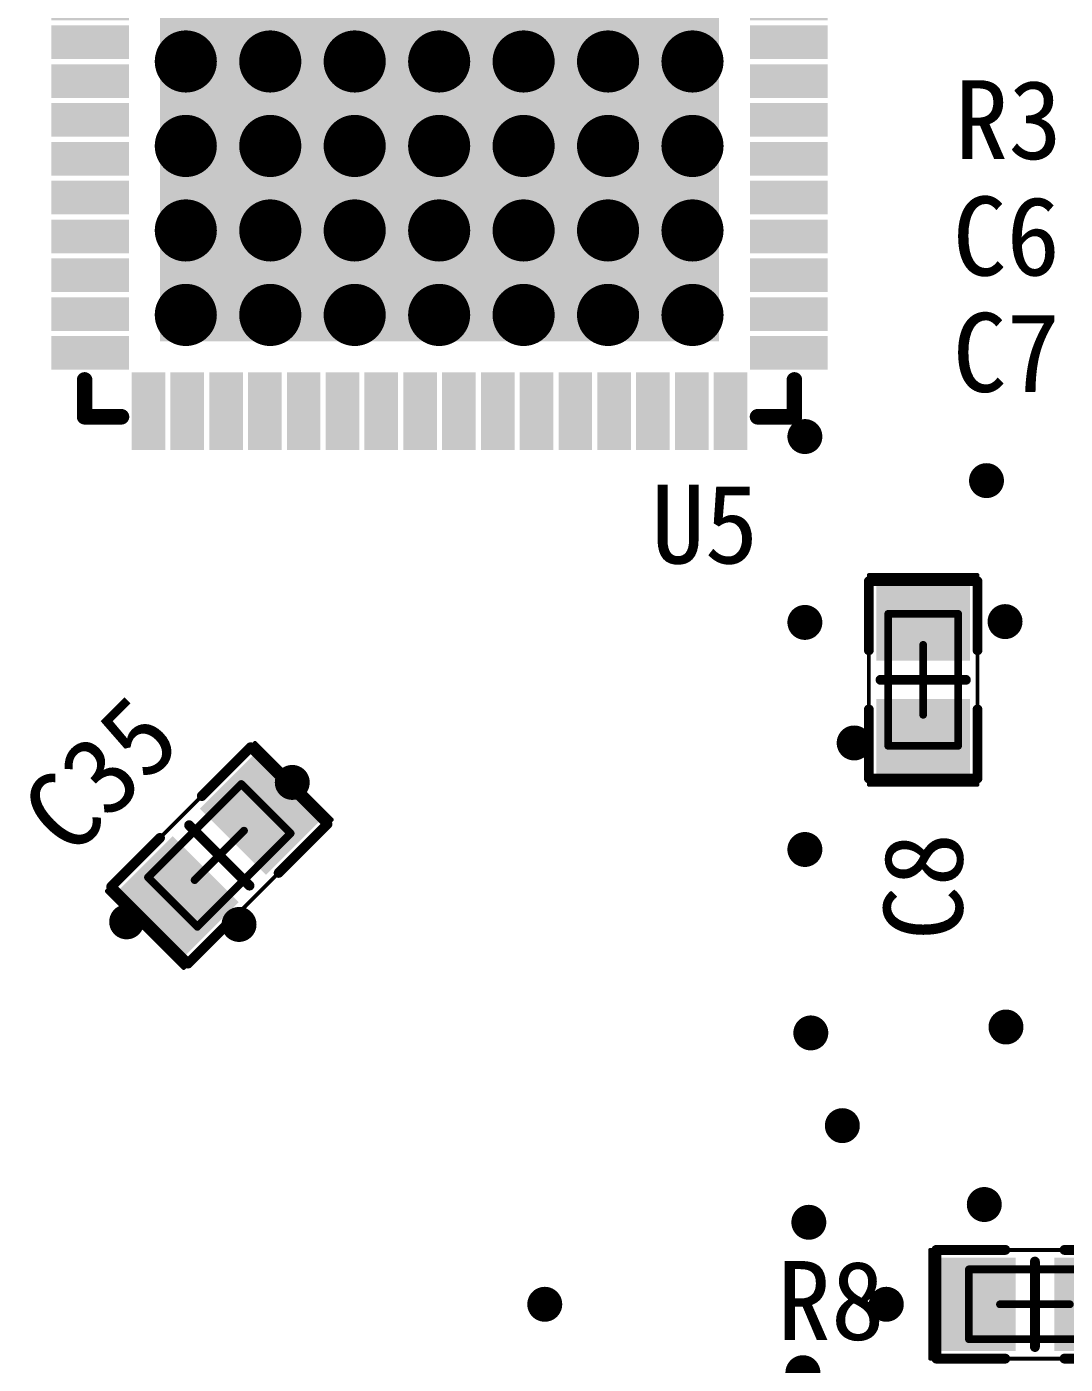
# Model space of a CAD drawing. Extents: x 75 to 173, y 40 to 188.
# Drawn here: x 118.4 to 131.78, y 54.05 to 71.28 of the extents above; entities that cross this region are included whole.
import ezdxf

# ---------------------------------------------------------------- set-up
doc = ezdxf.new("R2010")
doc.units = 0
doc.header["$MEASUREMENT"] = 0
doc.layers.get('0').update_dxf_attribs({"linetype": 'CONTINUOUS'})
for name, color, linetype in [('DRILLDRAWING', 1, 'CONTINUOUS'), ('MECHANICAL13', 56, 'CONTINUOUS'), ('MECHANICAL15', 56, 'CONTINUOUS'), ('MULTILAYER', 9, 'CONTINUOUS'), ('TOPOVERLAY', 2, 'CONTINUOUS'), ('TOPPASTE', 8, 'CONTINUOUS'), ('TOPSOLDER', 216, 'CONTINUOUS')]:
    doc.layers.add(name, color=color, linetype=linetype)

# ---------------------------------------------------------------- blocks, each defined once
blk = doc.blocks.new('QFN_64PIN_7')
at = {"layer": 'TOPOVERLAY'}
for points, const_width in [([(-4.827999, 4.953, 1), (-5.078001, 4.953, 1)], 0.249999), ([(-5.1405, 4.953, 1), (-5.015502, 4.953, 1)], 0.124998), ([(-4.890498, 4.953, 1), (-4.7655, 4.953, 1)], 0.124998), ([(-4.622, 4.572, 1), (-4.522, 4.572, 1)], 0.1), ([(-4.622, 4.572, 1), (-4.522, 4.572, 1)], 0.1), ([(-4.147002, 4.572, 1), (-4.047002, 4.572, 1)], 0.1), ([(4.047002, 4.572, 1), (4.147002, 4.572, 1)], 0.1), ([(4.522, 4.572, 1), (4.622, 4.572, 1)], 0.1), ([(4.522, 4.572, 1), (4.622, 4.572, 1)], 0.1), ([(-4.622, 4.097002, 1), (-4.522, 4.097002, 1)], 0.1), ([(4.522, 4.097002, 1), (4.622, 4.097002, 1)], 0.1), ([(-4.622, -4.097002, 1), (-4.522, -4.097002, 1)], 0.1), ([(4.522, -4.097002, 1), (4.622, -4.097002, 1)], 0.1), ([(-4.622, -4.572, 1), (-4.522, -4.572, 1)], 0.1), ([(-4.622, -4.572, 1), (-4.522, -4.572, 1)], 0.1), ([(-4.147002, -4.572, 1), (-4.047002, -4.572, 1)], 0.1), ([(4.047002, -4.572, 1), (4.147002, -4.572, 1)], 0.1), ([(4.522, -4.572, 1), (4.622, -4.572, 1)], 0.1), ([(4.522, -4.572, 1), (4.622, -4.572, 1)], 0.1)]:
    blk.add_lwpolyline(points, format="xyb", close=True, dxfattribs=dict(at, const_width=const_width))
at = {"layer": 'TOPOVERLAY', "const_width": 0.2}
for points in [[(-4.572, 4.097002), (-4.572, 4.572)], [(-4.097002, 4.572), (-4.572, 4.572)], [(4.572, 4.572), (4.097002, 4.572)], [(4.572, 4.097002), (4.572, 4.572)], [(-4.572, -4.572), (-4.572, -4.097002)], [(4.572, -4.572), (4.572, -4.097002)], [(-4.097002, -4.572), (-4.572, -4.572)], [(4.572, -4.572), (4.097002, -4.572)]]:
    blk.add_lwpolyline(points, dxfattribs=at)
at = {"layer": 'TOPPASTE'}
for points in [[(-3.634994, 4.9), (-3.864991, 4.9), (-3.634994, 4.100002), (-3.864991, 4.100002)], [(-3.134995, 4.9), (-3.364992, 4.9), (-3.134995, 4.100002), (-3.364992, 4.100002)], [(-2.634996, 4.9), (-2.864993, 4.9), (-2.634996, 4.100002), (-2.864993, 4.100002)], [(-2.134997, 4.9), (-2.364994, 4.9), (-2.134997, 4.100002), (-2.364994, 4.100002)], [(-1.634998, 4.9), (-1.864995, 4.9), (-1.634998, 4.100002), (-1.864995, 4.100002)], [(-1.134999, 4.9), (-1.364996, 4.9), (-1.134999, 4.100002), (-1.364996, 4.100002)], [(-0.635, 4.9), (-0.864997, 4.9), (-0.635, 4.100002), (-0.864997, 4.100002)], [(-0.364998, 4.100002), (-0.135001, 4.100002), (-0.364998, 4.9), (-0.135001, 4.9)], [(0.135001, 4.100002), (0.364998, 4.100002), (0.135001, 4.9), (0.364998, 4.9)], [(0.635, 4.100002), (0.864997, 4.100002), (0.635, 4.9), (0.864997, 4.9)], [(1.134999, 4.100002), (1.364996, 4.100002), (1.134999, 4.9), (1.364996, 4.9)], [(1.634998, 4.100002), (1.864995, 4.100002), (1.634998, 4.9), (1.864995, 4.9)], [(2.134997, 4.100002), (2.364994, 4.100002), (2.134997, 4.9), (2.364994, 4.9)], [(2.634996, 4.100002), (2.864993, 4.100002), (2.634996, 4.9), (2.864993, 4.9)], [(3.134995, 4.100002), (3.364992, 4.100002), (3.134995, 4.9), (3.364992, 4.9)], [(3.634994, 4.100002), (3.864991, 4.100002), (3.634994, 4.9), (3.864991, 4.9)], [(-4.100002, 3.634994), (-4.100002, 3.864991), (-4.9, 3.634994), (-4.9, 3.864991)], [(4.9, 3.634994), (4.9, 3.864991), (4.100002, 3.634994), (4.100002, 3.864991)], [(-3.500001, -3.500001), (3.500001, -3.500001), (-3.500001, 3.500001), (3.500001, 3.500001)], [(-4.100002, 3.134995), (-4.100002, 3.364992), (-4.9, 3.134995), (-4.9, 3.364992)], [(4.9, 3.134995), (4.9, 3.364992), (4.100002, 3.134995), (4.100002, 3.364992)], [(-4.100002, 2.634996), (-4.100002, 2.864993), (-4.9, 2.634996), (-4.9, 2.864993)], [(4.9, 2.634996), (4.9, 2.864993), (4.100002, 2.634996), (4.100002, 2.864993)], [(-4.100002, 2.134997), (-4.100002, 2.364994), (-4.9, 2.134997), (-4.9, 2.364994)], [(4.9, 2.134997), (4.9, 2.364994), (4.100002, 2.134997), (4.100002, 2.364994)], [(-4.100002, 1.634998), (-4.100002, 1.864995), (-4.9, 1.634998), (-4.9, 1.864995)], [(4.9, 1.634998), (4.9, 1.864995), (4.100002, 1.634998), (4.100002, 1.864995)], [(-4.100002, 1.134999), (-4.100002, 1.364996), (-4.9, 1.134999), (-4.9, 1.364996)], [(4.9, 1.134999), (4.9, 1.364996), (4.100002, 1.134999), (4.100002, 1.364996)], [(-4.100002, 0.635), (-4.100002, 0.864997), (-4.9, 0.635), (-4.9, 0.864997)], [(4.9, 0.635), (4.9, 0.864997), (4.100002, 0.635), (4.100002, 0.864997)], [(-4.100002, 0.135001), (-4.100002, 0.364998), (-4.9, 0.135001), (-4.9, 0.364998)], [(4.100002, 0.364998), (4.100002, 0.135001), (4.9, 0.364998), (4.9, 0.135001)], [(-4.100002, -0.364998), (-4.100002, -0.135001), (-4.9, -0.364998), (-4.9, -0.135001)], [(4.100002, -0.135001), (4.100002, -0.364998), (4.9, -0.135001), (4.9, -0.364998)], [(-4.9, -0.635), (-4.9, -0.864997), (-4.100002, -0.635), (-4.100002, -0.864997)], [(4.100002, -0.635), (4.100002, -0.864997), (4.9, -0.635), (4.9, -0.864997)], [(-4.9, -1.134999), (-4.9, -1.364996), (-4.100002, -1.134999), (-4.100002, -1.364996)], [(4.100002, -1.134999), (4.100002, -1.364996), (4.9, -1.134999), (4.9, -1.364996)], [(-4.9, -1.634998), (-4.9, -1.864995), (-4.100002, -1.634998), (-4.100002, -1.864995)], [(4.100002, -1.634998), (4.100002, -1.864995), (4.9, -1.634998), (4.9, -1.864995)], [(-4.9, -2.134997), (-4.9, -2.364994), (-4.100002, -2.134997), (-4.100002, -2.364994)], [(4.100002, -2.134997), (4.100002, -2.364994), (4.9, -2.134997), (4.9, -2.364994)], [(-4.9, -2.634996), (-4.9, -2.864993), (-4.100002, -2.634996), (-4.100002, -2.864993)], [(4.100002, -2.634996), (4.100002, -2.864993), (4.9, -2.634996), (4.9, -2.864993)], [(-4.9, -3.134995), (-4.9, -3.364992), (-4.100002, -3.134995), (-4.100002, -3.364992)], [(4.100002, -3.134995), (4.100002, -3.364992), (4.9, -3.134995), (4.9, -3.364992)], [(-4.9, -3.634994), (-4.9, -3.864991), (-4.100002, -3.634994), (-4.100002, -3.864991)], [(4.100002, -3.634994), (4.100002, -3.864991), (4.9, -3.634994), (4.9, -3.864991)], [(-3.634994, -4.100002), (-3.864991, -4.100002), (-3.634994, -4.9), (-3.864991, -4.9)], [(-3.134995, -4.100002), (-3.364992, -4.100002), (-3.134995, -4.9), (-3.364992, -4.9)], [(-2.634996, -4.100002), (-2.864993, -4.100002), (-2.634996, -4.9), (-2.864993, -4.9)], [(-2.134997, -4.100002), (-2.364994, -4.100002), (-2.134997, -4.9), (-2.364994, -4.9)], [(-1.634998, -4.100002), (-1.864995, -4.100002), (-1.634998, -4.9), (-1.864995, -4.9)], [(-1.134999, -4.100002), (-1.364996, -4.100002), (-1.134999, -4.9), (-1.364996, -4.9)], [(-0.635, -4.100002), (-0.864997, -4.100002), (-0.635, -4.9), (-0.864997, -4.9)], [(-0.135001, -4.100002), (-0.364998, -4.100002), (-0.135001, -4.9), (-0.364998, -4.9)], [(0.364998, -4.100002), (0.135001, -4.100002), (0.364998, -4.9), (0.135001, -4.9)], [(0.635, -4.9), (0.864997, -4.9), (0.635, -4.100002), (0.864997, -4.100002)], [(1.134999, -4.9), (1.364996, -4.9), (1.134999, -4.100002), (1.364996, -4.100002)], [(1.634998, -4.9), (1.864995, -4.9), (1.634998, -4.100002), (1.864995, -4.100002)], [(2.134997, -4.9), (2.364994, -4.9), (2.134997, -4.100002), (2.364994, -4.100002)], [(2.634996, -4.9), (2.864993, -4.9), (2.634996, -4.100002), (2.864993, -4.100002)], [(3.134995, -4.9), (3.364992, -4.9), (3.134995, -4.100002), (3.364992, -4.100002)], [(3.634994, -4.9), (3.864991, -4.9), (3.634994, -4.100002), (3.864991, -4.100002)]]:
    blk.add_solid(points, dxfattribs=at)
at = {"layer": 'TOPSOLDER'}
for points in [[(-3.533394, 5.0016), (-3.966591, 5.0016), (-3.533394, 3.998402), (-3.966591, 3.998402)], [(-3.033395, 5.0016), (-3.466592, 5.0016), (-3.033395, 3.998402), (-3.466592, 3.998402)], [(-2.533396, 5.0016), (-2.966593, 5.0016), (-2.533396, 3.998402), (-2.966593, 3.998402)], [(-2.033397, 5.0016), (-2.466594, 5.0016), (-2.033397, 3.998402), (-2.466594, 3.998402)], [(-1.533398, 5.0016), (-1.966595, 5.0016), (-1.533398, 3.998402), (-1.966595, 3.998402)], [(-1.033399, 5.0016), (-1.466596, 5.0016), (-1.033399, 3.998402), (-1.466596, 3.998402)], [(-0.5334, 5.0016), (-0.966597, 5.0016), (-0.5334, 3.998402), (-0.966597, 3.998402)], [(-0.466598, 3.998402), (-0.033401, 3.998402), (-0.466598, 5.0016), (-0.033401, 5.0016)], [(0.033401, 3.998402), (0.466598, 3.998402), (0.033401, 5.0016), (0.466598, 5.0016)], [(0.5334, 3.998402), (0.966597, 3.998402), (0.5334, 5.0016), (0.966597, 5.0016)], [(1.033399, 3.998402), (1.466596, 3.998402), (1.033399, 5.0016), (1.466596, 5.0016)], [(1.533398, 3.998402), (1.966595, 3.998402), (1.533398, 5.0016), (1.966595, 5.0016)], [(2.033397, 3.998402), (2.466594, 3.998402), (2.033397, 5.0016), (2.466594, 5.0016)], [(2.533396, 3.998402), (2.966593, 3.998402), (2.533396, 5.0016), (2.966593, 5.0016)], [(3.033395, 3.998402), (3.466592, 3.998402), (3.033395, 5.0016), (3.466592, 5.0016)], [(3.533394, 3.998402), (3.966591, 3.998402), (3.533394, 5.0016), (3.966591, 5.0016)], [(-3.998402, 3.533394), (-3.998402, 3.966591), (-5.0016, 3.533394), (-5.0016, 3.966591)], [(5.0016, 3.533394), (5.0016, 3.966591), (3.998402, 3.533394), (3.998402, 3.966591)], [(-3.998402, 3.033395), (-3.998402, 3.466592), (-5.0016, 3.033395), (-5.0016, 3.466592)], [(-3.601601, -3.601601), (3.601601, -3.601601), (-3.601601, 3.601601), (3.601601, 3.601601)], [(5.0016, 3.033395), (5.0016, 3.466592), (3.998402, 3.033395), (3.998402, 3.466592)], [(-3.998402, 2.533396), (-3.998402, 2.966593), (-5.0016, 2.533396), (-5.0016, 2.966593)], [(5.0016, 2.533396), (5.0016, 2.966593), (3.998402, 2.533396), (3.998402, 2.966593)], [(-3.998402, 2.033397), (-3.998402, 2.466594), (-5.0016, 2.033397), (-5.0016, 2.466594)], [(5.0016, 2.033397), (5.0016, 2.466594), (3.998402, 2.033397), (3.998402, 2.466594)], [(-3.998402, 1.533398), (-3.998402, 1.966595), (-5.0016, 1.533398), (-5.0016, 1.966595)], [(5.0016, 1.533398), (5.0016, 1.966595), (3.998402, 1.533398), (3.998402, 1.966595)], [(-3.998402, 1.033399), (-3.998402, 1.466596), (-5.0016, 1.033399), (-5.0016, 1.466596)], [(5.0016, 1.033399), (5.0016, 1.466596), (3.998402, 1.033399), (3.998402, 1.466596)], [(-3.998402, 0.5334), (-3.998402, 0.966597), (-5.0016, 0.5334), (-5.0016, 0.966597)], [(5.0016, 0.5334), (5.0016, 0.966597), (3.998402, 0.5334), (3.998402, 0.966597)], [(-3.998402, 0.033401), (-3.998402, 0.466598), (-5.0016, 0.033401), (-5.0016, 0.466598)], [(3.998402, 0.466598), (3.998402, 0.033401), (5.0016, 0.466598), (5.0016, 0.033401)], [(-3.998402, -0.466598), (-3.998402, -0.033401), (-5.0016, -0.466598), (-5.0016, -0.033401)], [(3.998402, -0.033401), (3.998402, -0.466598), (5.0016, -0.033401), (5.0016, -0.466598)], [(-5.0016, -0.5334), (-5.0016, -0.966597), (-3.998402, -0.5334), (-3.998402, -0.966597)], [(3.998402, -0.5334), (3.998402, -0.966597), (5.0016, -0.5334), (5.0016, -0.966597)], [(-5.0016, -1.033399), (-5.0016, -1.466596), (-3.998402, -1.033399), (-3.998402, -1.466596)], [(3.998402, -1.033399), (3.998402, -1.466596), (5.0016, -1.033399), (5.0016, -1.466596)], [(-5.0016, -1.533398), (-5.0016, -1.966595), (-3.998402, -1.533398), (-3.998402, -1.966595)], [(3.998402, -1.533398), (3.998402, -1.966595), (5.0016, -1.533398), (5.0016, -1.966595)], [(-5.0016, -2.033397), (-5.0016, -2.466594), (-3.998402, -2.033397), (-3.998402, -2.466594)], [(3.998402, -2.033397), (3.998402, -2.466594), (5.0016, -2.033397), (5.0016, -2.466594)], [(-5.0016, -2.533396), (-5.0016, -2.966593), (-3.998402, -2.533396), (-3.998402, -2.966593)], [(3.998402, -2.533396), (3.998402, -2.966593), (5.0016, -2.533396), (5.0016, -2.966593)], [(-5.0016, -3.033395), (-5.0016, -3.466592), (-3.998402, -3.033395), (-3.998402, -3.466592)], [(3.998402, -3.033395), (3.998402, -3.466592), (5.0016, -3.033395), (5.0016, -3.466592)], [(-5.0016, -3.533394), (-5.0016, -3.966591), (-3.998402, -3.533394), (-3.998402, -3.966591)], [(3.998402, -3.533394), (3.998402, -3.966591), (5.0016, -3.533394), (5.0016, -3.966591)], [(-3.533394, -3.998402), (-3.966591, -3.998402), (-3.533394, -5.0016), (-3.966591, -5.0016)], [(-3.033395, -3.998402), (-3.466592, -3.998402), (-3.033395, -5.0016), (-3.466592, -5.0016)], [(-2.533396, -3.998402), (-2.966593, -3.998402), (-2.533396, -5.0016), (-2.966593, -5.0016)], [(-2.033397, -3.998402), (-2.466594, -3.998402), (-2.033397, -5.0016), (-2.466594, -5.0016)], [(-1.533398, -3.998402), (-1.966595, -3.998402), (-1.533398, -5.0016), (-1.966595, -5.0016)], [(-1.033399, -3.998402), (-1.466596, -3.998402), (-1.033399, -5.0016), (-1.466596, -5.0016)], [(-0.5334, -3.998402), (-0.966597, -3.998402), (-0.5334, -5.0016), (-0.966597, -5.0016)], [(-0.033401, -3.998402), (-0.466598, -3.998402), (-0.033401, -5.0016), (-0.466598, -5.0016)], [(0.466598, -3.998402), (0.033401, -3.998402), (0.466598, -5.0016), (0.033401, -5.0016)], [(0.5334, -5.0016), (0.966597, -5.0016), (0.5334, -3.998402), (0.966597, -3.998402)], [(1.033399, -5.0016), (1.466596, -5.0016), (1.033399, -3.998402), (1.466596, -3.998402)], [(1.533398, -5.0016), (1.966595, -5.0016), (1.533398, -3.998402), (1.966595, -3.998402)], [(2.033397, -5.0016), (2.466594, -5.0016), (2.033397, -3.998402), (2.466594, -3.998402)], [(2.533396, -5.0016), (2.966593, -5.0016), (2.533396, -3.998402), (2.966593, -3.998402)], [(3.033395, -5.0016), (3.466592, -5.0016), (3.033395, -3.998402), (3.466592, -3.998402)], [(3.533394, -5.0016), (3.966591, -5.0016), (3.533394, -3.998402), (3.966591, -3.998402)]]:
    blk.add_solid(points, dxfattribs=at)
blk = doc.blocks.new('R0603_67')
at = {"layer": 'MECHANICAL13', "const_width": 0.1}
for points in [[(-0.850001, -0.450002), (-0.850001, 0.449999)], [(-0.850001, 0.449999), (0.849998, 0.449999)], [(0.849998, -0.450002), (0.849998, 0.449999)], [(-0.850001, -0.450002), (0.849998, -0.450002)]]:
    blk.add_lwpolyline(points, dxfattribs=at)
at = {"layer": 'MECHANICAL13', "const_width": 0.05}
for points in [[(-0.875, 0.449999, 1), (-0.825002, 0.449999, 1)], [(-0.875, 0.449999, 1), (-0.825002, 0.449999, 1)], [(0.825, 0.449999, 1), (0.874997, 0.449999, 1)], [(0.825, 0.449999, 1), (0.874997, 0.449999, 1)], [(-0.875, -0.450002, 1), (-0.825002, -0.450002, 1)], [(-0.875, -0.450002, 1), (-0.825002, -0.450002, 1)], [(0.825, -0.450002, 1), (0.874997, -0.450002, 1)], [(0.825, -0.450002, 1), (0.874997, -0.450002, 1)]]:
    blk.add_lwpolyline(points, format="xyb", close=True, dxfattribs=at)
at = {"layer": 'MECHANICAL15'}
for points, const_width in [([(-1.35, 0.700001), (1.35, 0.700001)], 0.05), ([(-1.35, -0.700001), (-1.35, 0.700001)], 0.05), ([(1.35, -0.700001), (1.35, 0.700001)], 0.05), ([(0, -0.450002), (0, 0.449999)], 0.1), ([(-0.450002, 0), (0.449999, 0)], 0.1), ([(-1.35, -0.700001), (1.35, -0.700001)], 0.05)]:
    blk.add_lwpolyline(points, dxfattribs=dict(at, const_width=const_width))
for points, const_width in [([(-1.362499, 0.700001, 1), (-1.3375, 0.700001, 1)], 0.024999), ([(-1.362499, 0.700001, 1), (-1.3375, 0.700001, 1)], 0.024999), ([(1.3375, 0.700001, 1), (1.362499, 0.700001, 1)], 0.024999), ([(1.3375, 0.700001, 1), (1.362499, 0.700001, 1)], 0.024999), ([(-0.024999, 0.449999, 1), (0.024999, 0.449999, 1)], 0.05), ([(-0.475, 0, 1), (-0.425003, 0, 1)], 0.05), ([(0.425, 0, 1), (0.474998, 0, 1)], 0.05), ([(-0.024999, -0.450002, 1), (0.024999, -0.450002, 1)], 0.05), ([(-1.362499, -0.700001, 1), (-1.3375, -0.700001, 1)], 0.024999), ([(-1.362499, -0.700001, 1), (-1.3375, -0.700001, 1)], 0.024999), ([(1.3375, -0.700001, 1), (1.362499, -0.700001, 1)], 0.024999), ([(1.3375, -0.700001, 1), (1.362499, -0.700001, 1)], 0.024999)]:
    blk.add_lwpolyline(points, format="xyb", close=True, dxfattribs=dict(at, const_width=const_width))
at = {"layer": 'TOPOVERLAY', "const_width": 0.127}
for points in [[(-1.27, -0.700001), (-1.27, 0.700001)], [(-1.27, 0.700001), (-0.381, 0.700001)], [(0.381, 0.700001), (1.27, 0.700001)], [(1.27, -0.700001), (1.27, 0.700001)], [(0, -0.549999), (0, 0.549999)], [(-1.27, -0.700001), (-0.381, -0.700001)], [(0.381, -0.700001), (1.27, -0.700001)]]:
    blk.add_lwpolyline(points, dxfattribs=at)
at = {"layer": 'TOPOVERLAY', "const_width": 0.0635}
for points in [[(-1.30175, 0.700001, 1), (-1.23825, 0.700001, 1)], [(-1.30175, 0.700001, 1), (-1.23825, 0.700001, 1)], [(-0.41275, 0.700001, 1), (-0.34925, 0.700001, 1)], [(0.34925, 0.700001, 1), (0.41275, 0.700001, 1)], [(1.23825, 0.700001, 1), (1.30175, 0.700001, 1)], [(1.23825, 0.700001, 1), (1.30175, 0.700001, 1)], [(-0.03175, 0.549999, 1), (0.03175, 0.549999, 1)], [(-0.03175, -0.549999, 1), (0.03175, -0.549999, 1)], [(-1.30175, -0.700001, 1), (-1.23825, -0.700001, 1)], [(-1.30175, -0.700001, 1), (-1.23825, -0.700001, 1)], [(-0.41275, -0.700001, 1), (-0.34925, -0.700001, 1)], [(0.34925, -0.700001, 1), (0.41275, -0.700001, 1)], [(1.23825, -0.700001, 1), (1.30175, -0.700001, 1)], [(1.23825, -0.700001, 1), (1.30175, -0.700001, 1)]]:
    blk.add_lwpolyline(points, format="xyb", close=True, dxfattribs=at)
at = {"layer": 'TOPPASTE'}
for points in [[(-0.350002, -0.499999), (-0.350002, 0.499999), (-1.15, -0.499999), (-1.15, 0.499999)], [(1.149998, -0.499999), (1.149998, 0.499999), (0.349999, -0.499999), (0.349999, 0.499999)]]:
    blk.add_solid(points, dxfattribs=at)
at = {"layer": 'TOPSOLDER'}
for points in [[(-0.248402, -0.601599), (-0.248402, 0.601599), (-1.2516, -0.601599), (-1.2516, 0.601599)], [(1.251598, -0.601599), (1.251598, 0.601599), (0.248399, -0.601599), (0.248399, 0.601599)]]:
    blk.add_solid(points, dxfattribs=at)
blk = doc.blocks.new('C0603_100')
at = {"layer": 'MECHANICAL13', "const_width": 0.1}
for points in [[(-0.850001, 0.449999), (0.849998, 0.449999)], [(-0.850001, 0.449999), (-0.850001, -0.450002)], [(0.849998, 0.449999), (0.849998, -0.450002)], [(-0.850001, -0.450002), (0.849998, -0.450002)]]:
    blk.add_lwpolyline(points, dxfattribs=at)
at = {"layer": 'MECHANICAL13', "const_width": 0.05}
for points in [[(-0.875, 0.449999, 1), (-0.825002, 0.449999, 1)], [(-0.875, 0.449999, 1), (-0.825002, 0.449999, 1)], [(0.825, 0.449999, 1), (0.874997, 0.449999, 1)], [(0.825, 0.449999, 1), (0.874997, 0.449999, 1)], [(-0.875, -0.450002, 1), (-0.825002, -0.450002, 1)], [(-0.875, -0.450002, 1), (-0.825002, -0.450002, 1)], [(0.825, -0.450002, 1), (0.874997, -0.450002, 1)], [(0.825, -0.450002, 1), (0.874997, -0.450002, 1)]]:
    blk.add_lwpolyline(points, format="xyb", close=True, dxfattribs=at)
at = {"layer": 'MECHANICAL15'}
for points, const_width in [([(-1.35, 0.700001), (-1.35, -0.700001)], 0.05), ([(-1.35, 0.700001), (1.35, 0.700001)], 0.05), ([(1.35, 0.700001), (1.35, -0.700001)], 0.05), ([(0, 0.450002), (0, -0.450002)], 0.1), ([(-0.450002, 0), (0.450002, 0)], 0.1), ([(-1.35, -0.700001), (1.35, -0.700001)], 0.05)]:
    blk.add_lwpolyline(points, dxfattribs=dict(at, const_width=const_width))
for points, const_width in [([(-1.362499, 0.700001, 1), (-1.3375, 0.700001, 1)], 0.024999), ([(-1.362499, 0.700001, 1), (-1.3375, 0.700001, 1)], 0.024999), ([(1.3375, 0.700001, 1), (1.362499, 0.700001, 1)], 0.024999), ([(1.3375, 0.700001, 1), (1.362499, 0.700001, 1)], 0.024999), ([(-0.024999, 0.450002, 1), (0.024999, 0.450002, 1)], 0.05), ([(-0.475, 0, 1), (-0.425003, 0, 1)], 0.05), ([(0.425003, 0, 1), (0.475, 0, 1)], 0.05), ([(-0.024999, -0.450002, 1), (0.024999, -0.450002, 1)], 0.05), ([(-1.362499, -0.700001, 1), (-1.3375, -0.700001, 1)], 0.024999), ([(-1.362499, -0.700001, 1), (-1.3375, -0.700001, 1)], 0.024999), ([(1.3375, -0.700001, 1), (1.362499, -0.700001, 1)], 0.024999), ([(1.3375, -0.700001, 1), (1.362499, -0.700001, 1)], 0.024999)]:
    blk.add_lwpolyline(points, format="xyb", close=True, dxfattribs=dict(at, const_width=const_width))
at = {"layer": 'TOPOVERLAY', "const_width": 0.127}
for points in [[(-1.27, 0.700001), (-0.381, 0.700001)], [(-1.27, 0.700001), (-1.27, -0.700001)], [(0.381, 0.700001), (1.27, 0.700001)], [(1.27, 0.700001), (1.27, -0.700001)], [(0, 0.549996), (0, -0.549996)], [(-1.27, -0.700001), (-0.381, -0.700001)], [(0.381, -0.700001), (1.27, -0.700001)]]:
    blk.add_lwpolyline(points, dxfattribs=at)
at = {"layer": 'TOPOVERLAY', "const_width": 0.0635}
for points in [[(-1.30175, 0.700001, 1), (-1.23825, 0.700001, 1)], [(-1.30175, 0.700001, 1), (-1.23825, 0.700001, 1)], [(-0.41275, 0.700001, 1), (-0.34925, 0.700001, 1)], [(0.34925, 0.700001, 1), (0.41275, 0.700001, 1)], [(1.23825, 0.700001, 1), (1.30175, 0.700001, 1)], [(1.23825, 0.700001, 1), (1.30175, 0.700001, 1)], [(-0.03175, 0.549996, 1), (0.03175, 0.549996, 1)], [(-0.03175, -0.549996, 1), (0.03175, -0.549996, 1)], [(-1.30175, -0.700001, 1), (-1.23825, -0.700001, 1)], [(-1.30175, -0.700001, 1), (-1.23825, -0.700001, 1)], [(-0.41275, -0.700001, 1), (-0.34925, -0.700001, 1)], [(0.34925, -0.700001, 1), (0.41275, -0.700001, 1)], [(1.23825, -0.700001, 1), (1.30175, -0.700001, 1)], [(1.23825, -0.700001, 1), (1.30175, -0.700001, 1)]]:
    blk.add_lwpolyline(points, format="xyb", close=True, dxfattribs=at)
at = {"layer": 'TOPPASTE'}
for points in [[(-0.350002, -0.499999), (-0.350002, 0.499999), (-1.15, -0.499999), (-1.15, 0.499999)], [(1.149998, -0.499999), (1.149998, 0.499999), (0.349999, -0.499999), (0.349999, 0.499999)]]:
    blk.add_solid(points, dxfattribs=at)
at = {"layer": 'TOPSOLDER'}
for points in [[(-0.248402, -0.601599), (-0.248402, 0.601599), (-1.2516, -0.601599), (-1.2516, 0.601599)], [(1.251598, -0.601599), (1.251598, 0.601599), (0.248399, -0.601599), (0.248399, 0.601599)]]:
    blk.add_solid(points, dxfattribs=at)
blk = doc.blocks.new('C0603_114')
at = {"layer": 'MECHANICAL13', "const_width": 0.1}
for points in [[(-0.850001, 0.449999), (0.849998, 0.449999)], [(-0.850001, 0.449999), (-0.850001, -0.450002)], [(0.849998, 0.449999), (0.849998, -0.450002)], [(-0.850001, -0.450002), (0.849998, -0.450002)]]:
    blk.add_lwpolyline(points, dxfattribs=at)
at = {"layer": 'MECHANICAL13', "const_width": 0.05}
for points in [[(-0.875, 0.449999, 1), (-0.825002, 0.449999, 1)], [(-0.875, 0.449999, 1), (-0.825002, 0.449999, 1)], [(0.825, 0.449999, 1), (0.874997, 0.449999, 1)], [(0.825, 0.449999, 1), (0.874997, 0.449999, 1)], [(-0.875, -0.450002, 1), (-0.825002, -0.450002, 1)], [(-0.875, -0.450002, 1), (-0.825002, -0.450002, 1)], [(0.825, -0.450002, 1), (0.874997, -0.450002, 1)], [(0.825, -0.450002, 1), (0.874997, -0.450002, 1)]]:
    blk.add_lwpolyline(points, format="xyb", close=True, dxfattribs=at)
at = {"layer": 'MECHANICAL15'}
for points, const_width in [([(-1.35, 0.700001), (-1.35, -0.700001)], 0.05), ([(-1.35, 0.700001), (1.35, 0.700001)], 0.05), ([(1.35, 0.700001), (1.35, -0.700001)], 0.05), ([(0, 0.449999), (0, -0.450002)], 0.1), ([(-0.450002, 0), (0.449999, 0)], 0.1), ([(-1.35, -0.700001), (1.35, -0.700001)], 0.05)]:
    blk.add_lwpolyline(points, dxfattribs=dict(at, const_width=const_width))
for points, const_width in [([(-1.362499, 0.700001, 1), (-1.3375, 0.700001, 1)], 0.024999), ([(-1.362499, 0.700001, 1), (-1.3375, 0.700001, 1)], 0.024999), ([(1.3375, 0.700001, 1), (1.362499, 0.700001, 1)], 0.024999), ([(1.3375, 0.700001, 1), (1.362499, 0.700001, 1)], 0.024999), ([(-0.024999, 0.449999, 1), (0.024999, 0.449999, 1)], 0.05), ([(-0.475, 0, 1), (-0.425003, 0, 1)], 0.05), ([(0.425, 0, 1), (0.474998, 0, 1)], 0.05), ([(-0.024999, -0.450002, 1), (0.024999, -0.450002, 1)], 0.05), ([(-1.362499, -0.700001, 1), (-1.3375, -0.700001, 1)], 0.024999), ([(-1.362499, -0.700001, 1), (-1.3375, -0.700001, 1)], 0.024999), ([(1.3375, -0.700001, 1), (1.362499, -0.700001, 1)], 0.024999), ([(1.3375, -0.700001, 1), (1.362499, -0.700001, 1)], 0.024999)]:
    blk.add_lwpolyline(points, format="xyb", close=True, dxfattribs=dict(at, const_width=const_width))
at = {"layer": 'TOPOVERLAY', "const_width": 0.127}
for points in [[(-1.27, 0.700001), (-0.381, 0.700001)], [(-1.27, 0.700001), (-1.27, -0.700001)], [(0.381, 0.700001), (1.27, 0.700001)], [(1.27, 0.700001), (1.27, -0.700001)], [(0, 0.549999), (0, -0.549999)], [(-1.27, -0.700001), (-0.381, -0.700001)], [(0.381, -0.700001), (1.27, -0.700001)]]:
    blk.add_lwpolyline(points, dxfattribs=at)
at = {"layer": 'TOPOVERLAY', "const_width": 0.0635}
for points in [[(-1.30175, 0.700001, 1), (-1.23825, 0.700001, 1)], [(-1.30175, 0.700001, 1), (-1.23825, 0.700001, 1)], [(-0.41275, 0.700001, 1), (-0.34925, 0.700001, 1)], [(0.34925, 0.700001, 1), (0.41275, 0.700001, 1)], [(1.23825, 0.700001, 1), (1.30175, 0.700001, 1)], [(1.23825, 0.700001, 1), (1.30175, 0.700001, 1)], [(-0.03175, 0.549999, 1), (0.03175, 0.549999, 1)], [(-0.03175, -0.549999, 1), (0.03175, -0.549999, 1)], [(-1.30175, -0.700001, 1), (-1.23825, -0.700001, 1)], [(-1.30175, -0.700001, 1), (-1.23825, -0.700001, 1)], [(-0.41275, -0.700001, 1), (-0.34925, -0.700001, 1)], [(0.34925, -0.700001, 1), (0.41275, -0.700001, 1)], [(1.23825, -0.700001, 1), (1.30175, -0.700001, 1)], [(1.23825, -0.700001, 1), (1.30175, -0.700001, 1)]]:
    blk.add_lwpolyline(points, format="xyb", close=True, dxfattribs=at)
at = {"layer": 'TOPPASTE'}
for points in [[(-0.350002, -0.499999), (-0.350002, 0.499999), (-1.15, -0.499999), (-1.15, 0.499999)], [(1.149998, -0.499999), (1.149998, 0.499999), (0.349999, -0.499999), (0.349999, 0.499999)]]:
    blk.add_solid(points, dxfattribs=at)
at = {"layer": 'TOPSOLDER'}
for points in [[(-0.248402, -0.601599), (-0.248402, 0.601599), (-1.2516, -0.601599), (-1.2516, 0.601599)], [(1.251598, -0.601599), (1.251598, 0.601599), (0.248399, -0.601599), (0.248399, 0.601599)]]:
    blk.add_solid(points, dxfattribs=at)

msp = doc.modelspace()

# ---------------------------------------------------------------- linework, layer by layer
at = {"layer": 'DRILLDRAWING'}
for points, const_width in [([(120.32419, 70.8299, 1), (120.57419, 70.8299, 1)], 0.25), ([(120.32419, 70.8299, 1), (120.57419, 70.8299, 1)], 0.25), ([(120.32419, 70.8299, 1), (120.57419, 70.8299, 1)], 0.25), ([(121.41216, 70.8299, 1), (121.66215, 70.8299, 1)], 0.25), ([(122.50012, 70.8299, 1), (122.75012, 70.8299, 1)], 0.25), ([(123.58809, 70.8299, 1), (123.83809, 70.8299, 1)], 0.25), ([(124.67606, 70.8299, 1), (124.92605, 70.8299, 1)], 0.25), ([(125.76402, 70.8299, 1), (126.01402, 70.8299, 1)], 0.25), ([(126.85199, 70.8299, 1), (127.10198, 70.8299, 1)], 0.25), ([(120.32419, 69.74193, 1), (120.57419, 69.74193, 1)], 0.25), ([(120.32419, 69.74193, 1), (120.57419, 69.74193, 1)], 0.25), ([(120.32419, 69.74193, 1), (120.57419, 69.74193, 1)], 0.25), ([(121.41216, 69.74193, 1), (121.66215, 69.74193, 1)], 0.25), ([(122.50012, 69.74193, 1), (122.75012, 69.74193, 1)], 0.25), ([(123.58809, 69.74193, 1), (123.83809, 69.74193, 1)], 0.25), ([(124.67606, 69.74193, 1), (124.92605, 69.74193, 1)], 0.25), ([(125.76402, 69.74193, 1), (126.01402, 69.74193, 1)], 0.25), ([(126.85199, 69.74193, 1), (127.10198, 69.74193, 1)], 0.25), ([(120.32419, 68.65397, 1), (120.57419, 68.65397, 1)], 0.25), ([(120.32419, 68.65397, 1), (120.57419, 68.65397, 1)], 0.25), ([(120.32419, 68.65397, 1), (120.57419, 68.65397, 1)], 0.25), ([(121.41216, 68.65397, 1), (121.66215, 68.65397, 1)], 0.25), ([(122.50012, 68.65397, 1), (122.75012, 68.65397, 1)], 0.25), ([(123.58809, 68.65397, 1), (123.83809, 68.65397, 1)], 0.25), ([(124.67606, 68.65397, 1), (124.92605, 68.65397, 1)], 0.25), ([(125.76402, 68.65397, 1), (126.01402, 68.65397, 1)], 0.25), ([(126.85199, 68.65397, 1), (127.10198, 68.65397, 1)], 0.25), ([(120.32419, 67.566, 1), (120.57419, 67.566, 1)], 0.25), ([(120.32419, 67.566, 1), (120.57419, 67.566, 1)], 0.25), ([(120.32419, 67.566, 1), (120.57419, 67.566, 1)], 0.25), ([(121.41216, 67.566, 1), (121.66215, 67.566, 1)], 0.25), ([(122.50012, 67.566, 1), (122.75012, 67.566, 1)], 0.25), ([(123.58809, 67.566, 1), (123.83809, 67.566, 1)], 0.25), ([(124.67606, 67.566, 1), (124.92605, 67.566, 1)], 0.25), ([(125.76402, 67.566, 1), (126.01402, 67.566, 1)], 0.25), ([(126.85199, 67.566, 1), (127.10198, 67.566, 1)], 0.25), ([(128.37479, 65.99972, 1), (128.47479, 65.99972, 1)], 0.1), ([(130.71459, 65.4324, 1), (130.81459, 65.4324, 1)], 0.1), ([(128.37479, 63.6066, 1), (128.47479, 63.6066, 1)], 0.1), ([(130.95359, 63.61699, 1), (131.05359, 63.61699, 1)], 0.1), ([(129.00979, 62.0542, 1), (129.10979, 62.0542, 1)], 0.1), ([(121.77079, 61.5462, 1), (121.87079, 61.5462, 1)], 0.1), ([(128.37479, 60.6826, 1), (128.47479, 60.6826, 1)], 0.1), ([(119.63719, 59.75078, 1), (119.73719, 59.75078, 1)], 0.1), ([(121.08499, 59.7174, 1), (121.18499, 59.7174, 1)], 0.1), ([(128.45099, 58.3204, 1), (128.55099, 58.3204, 1)], 0.1), ([(130.96559, 58.3966, 1), (131.06559, 58.3966, 1)], 0.1), ([(128.83239, 57.1266, 1), (128.98239, 57.1266, 1)], 0.15), ([(130.68619, 56.1106, 1), (130.78619, 56.1106, 1)], 0.1), ([(128.42559, 55.882, 1), (128.52559, 55.882, 1)], 0.1), ([(125.0235, 54.82611, 1), (125.1235, 54.82611, 1)], 0.1), ([(129.42405, 54.82611, 1), (129.52405, 54.82611, 1)], 0.1)]:
    msp.add_lwpolyline(points, format="xyb", close=True, dxfattribs=dict(at, const_width=const_width))
at = {"layer": 'MULTILAYER'}
for points, const_width in [([(120.24919, 70.8299, 1), (120.64919, 70.8299, 1)], 0.4), ([(120.24919, 70.8299, 1), (120.64919, 70.8299, 1)], 0.4), ([(120.24919, 70.8299, 1), (120.64919, 70.8299, 1)], 0.4), ([(121.33716, 70.8299, 1), (121.73716, 70.8299, 1)], 0.4), ([(122.42512, 70.8299, 1), (122.82512, 70.8299, 1)], 0.4), ([(123.51309, 70.8299, 1), (123.91309, 70.8299, 1)], 0.4), ([(124.60105, 70.8299, 1), (125.00105, 70.8299, 1)], 0.4), ([(125.68902, 70.8299, 1), (126.08902, 70.8299, 1)], 0.4), ([(126.77698, 70.8299, 1), (127.17699, 70.8299, 1)], 0.4), ([(120.24919, 69.74193, 1), (120.64919, 69.74193, 1)], 0.4), ([(120.24919, 69.74193, 1), (120.64919, 69.74193, 1)], 0.4), ([(120.24919, 69.74193, 1), (120.64919, 69.74193, 1)], 0.4), ([(121.33716, 69.74193, 1), (121.73716, 69.74193, 1)], 0.4), ([(122.42512, 69.74193, 1), (122.82512, 69.74193, 1)], 0.4), ([(123.51309, 69.74193, 1), (123.91309, 69.74193, 1)], 0.4), ([(124.60105, 69.74193, 1), (125.00105, 69.74193, 1)], 0.4), ([(125.68902, 69.74193, 1), (126.08902, 69.74193, 1)], 0.4), ([(126.77698, 69.74193, 1), (127.17699, 69.74193, 1)], 0.4), ([(120.24919, 68.65397, 1), (120.64919, 68.65397, 1)], 0.4), ([(120.24919, 68.65397, 1), (120.64919, 68.65397, 1)], 0.4), ([(120.24919, 68.65397, 1), (120.64919, 68.65397, 1)], 0.4), ([(121.33716, 68.65397, 1), (121.73716, 68.65397, 1)], 0.4), ([(122.42512, 68.65397, 1), (122.82512, 68.65397, 1)], 0.4), ([(123.51309, 68.65397, 1), (123.91309, 68.65397, 1)], 0.4), ([(124.60105, 68.65397, 1), (125.00105, 68.65397, 1)], 0.4), ([(125.68902, 68.65397, 1), (126.08902, 68.65397, 1)], 0.4), ([(126.77698, 68.65397, 1), (127.17699, 68.65397, 1)], 0.4), ([(120.24919, 67.566, 1), (120.64919, 67.566, 1)], 0.4), ([(120.24919, 67.566, 1), (120.64919, 67.566, 1)], 0.4), ([(120.24919, 67.566, 1), (120.64919, 67.566, 1)], 0.4), ([(121.33716, 67.566, 1), (121.73716, 67.566, 1)], 0.4), ([(122.42512, 67.566, 1), (122.82512, 67.566, 1)], 0.4), ([(123.51309, 67.566, 1), (123.91309, 67.566, 1)], 0.4), ([(124.60105, 67.566, 1), (125.00105, 67.566, 1)], 0.4), ([(125.68902, 67.566, 1), (126.08902, 67.566, 1)], 0.4), ([(126.77698, 67.566, 1), (127.17699, 67.566, 1)], 0.4), ([(128.31229, 65.99972, 1), (128.53729, 65.99972, 1)], 0.225), ([(130.65209, 65.4324, 1), (130.87709, 65.4324, 1)], 0.225), ([(128.31229, 63.6066, 1), (128.53729, 63.6066, 1)], 0.225), ([(130.89109, 63.61699, 1), (131.11609, 63.61699, 1)], 0.225), ([(128.94729, 62.0542, 1), (129.17229, 62.0542, 1)], 0.225), ([(121.70829, 61.5462, 1), (121.93329, 61.5462, 1)], 0.225), ([(128.31229, 60.6826, 1), (128.53729, 60.6826, 1)], 0.225), ([(119.57469, 59.75078, 1), (119.79969, 59.75078, 1)], 0.225), ([(121.02249, 59.7174, 1), (121.24749, 59.7174, 1)], 0.225), ([(130.90309, 58.3966, 1), (131.12809, 58.3966, 1)], 0.225), ([(128.38849, 58.3204, 1), (128.61349, 58.3204, 1)], 0.225), ([(128.79489, 57.1266, 1), (129.01989, 57.1266, 1)], 0.225), ([(130.62369, 56.1106, 1), (130.84869, 56.1106, 1)], 0.225), ([(128.36309, 55.882, 1), (128.58809, 55.882, 1)], 0.225), ([(124.961, 54.82611, 1), (125.186, 54.82611, 1)], 0.225), ([(129.36155, 54.82611, 1), (129.58655, 54.82611, 1)], 0.225), ([(128.28689, 53.94511, 1), (128.51189, 53.94511, 1)], 0.225)]:
    msp.add_lwpolyline(points, format="xyb", close=True, dxfattribs=dict(at, const_width=const_width))

# ---------------------------------------------------------------- block references
for name, p, rotation in [('QFN_64PIN_7', (123.71759, 70.8266), 270), ('C0603_114', (129.94879, 62.867), 90), ('C0603_100', (120.88099, 60.6064), 45)]:
    msp.add_blockref(name, p, dxfattribs=dict(rotation=rotation))
msp.add_blockref('R0603_67', (131.38839, 54.82611))

# ---------------------------------------------------------------- texts
at = {"layer": 'TOPOVERLAY'}
for s, p in [('R3', (130.35519, 69.5726)), ('C6', (130.32979, 68.074)), ('C7', (130.32979, 66.5754)), ('U5', (126.44359, 64.3656)), ('R8', (128.06919, 54.3674))]:
    msp.add_text(s, height=1.016, dxfattribs=at).set_placement(p)
for s, rotation, p in [('C35', 45, (118.96779, 60.5556)), ('C8', 90, (130.45679, 59.5142))]:
    msp.add_text(s, height=1.016, rotation=rotation, dxfattribs=at).set_placement(p)

doc.saveas('drawing.dxf')
